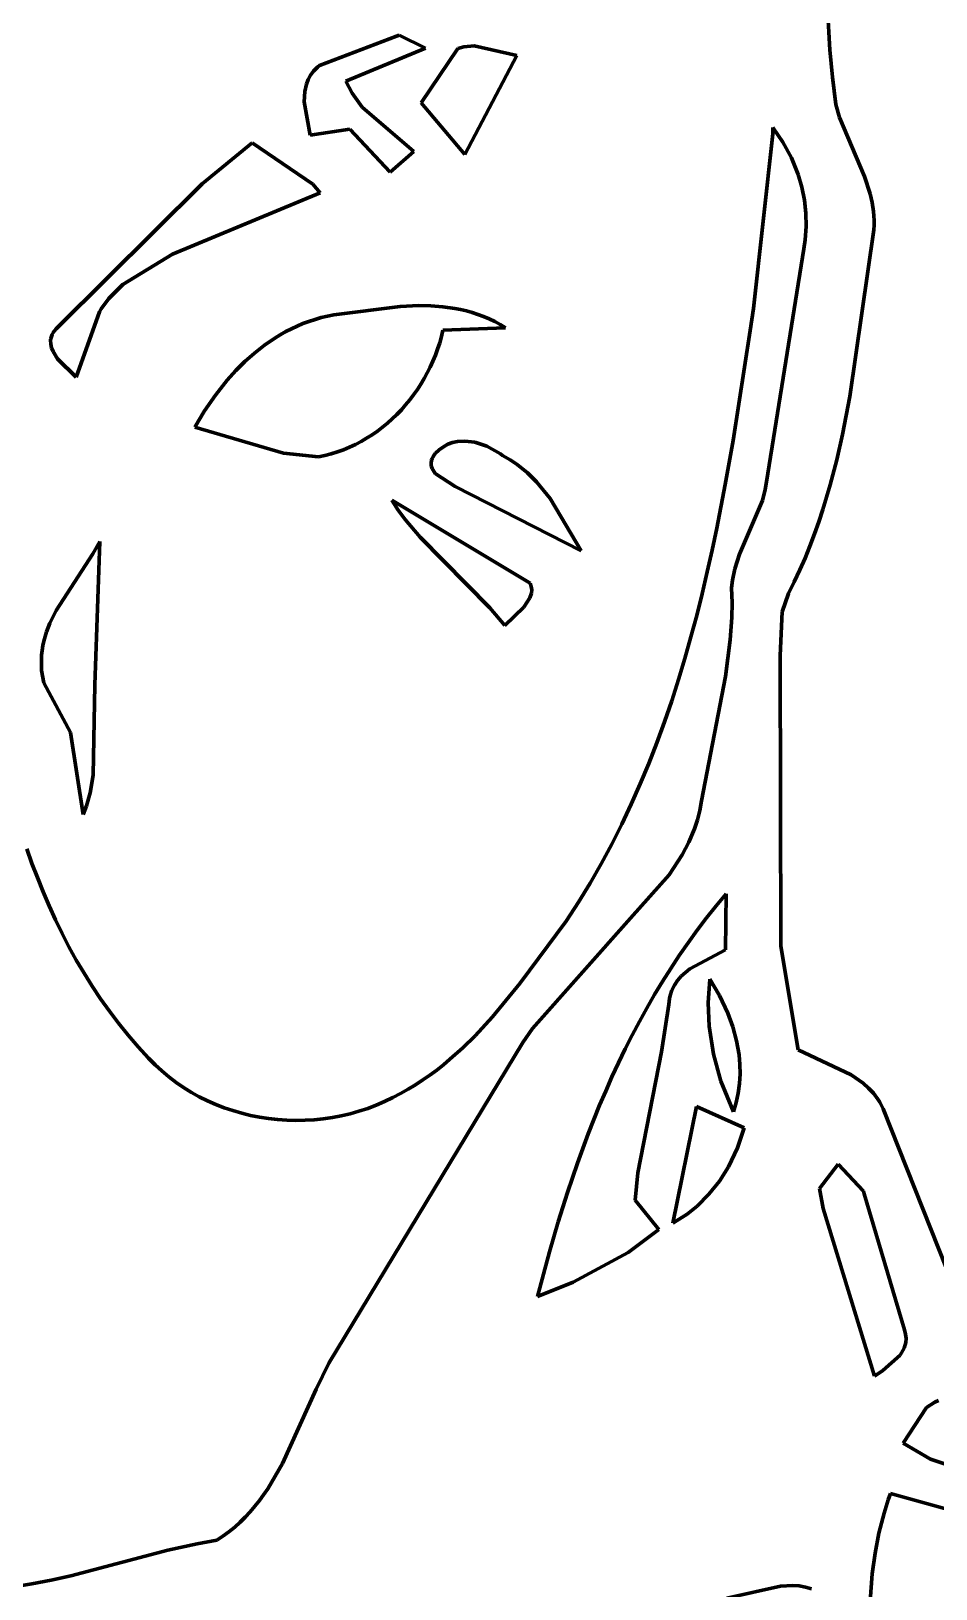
# Model space of a CAD drawing. Header units: millimetres. Extents: x 0 to 10.1, y 0 to 14.2.
# Drawn here: x 5.059 to 6.355, y 10.246 to 12.479 of the extents above; entities that cross this region are included whole.
import ezdxf

# ---------------------------------------------------------------- set-up
doc = ezdxf.new("R2010")
doc.units = ezdxf.units.MM
doc.layers.add('color#010101ff', color=7, linetype='CONTINUOUS', lineweight=100)
doc.layers.add('color#ffffffff', color=7, linetype='CONTINUOUS', lineweight=100)

msp = doc.modelspace()

# ---------------------------------------------------------------- linework, layer by layer
at = {"layer": 'color#010101ff'}
for p, q in [((6.2001, 12.5115), (6.2037, 12.4523)), ((5.5827, 12.4716), (5.4725, 12.4298)), ((5.5867, 12.4731), (5.5827, 12.4716)), ((5.6241, 12.4547), (5.5867, 12.4731)), ((5.5101, 12.4074), (5.6241, 12.4547)), ((5.6705, 12.4538), (5.618, 12.3762)), ((5.6792, 12.4566), (5.6705, 12.4538)), ((5.6939, 12.458), (5.6792, 12.4566)), ((5.6805, 12.302), (5.755, 12.4438)), ((5.755, 12.4438), (5.6939, 12.458)), ((6.2037, 12.4523), (6.2072, 12.413)), ((5.4597, 12.4158), (5.4562, 12.4094)), ((5.464, 12.4217), (5.4597, 12.4158)), ((5.4694, 12.4273), (5.464, 12.4217)), ((5.4725, 12.4298), (5.4694, 12.4273)), ((5.4537, 12.4027), (5.4513, 12.3922)), ((5.4562, 12.4094), (5.4537, 12.4027)), ((5.5192, 12.3898), (5.5101, 12.4074)), ((6.2072, 12.413), (6.2095, 12.3934)), ((6.2095, 12.3934), (6.2121, 12.3738)), ((5.4513, 12.3922), (5.4503, 12.3775)), ((5.4503, 12.3775), (5.459, 12.3298)), ((5.5334, 12.37), (5.5192, 12.3898)), ((5.618, 12.3762), (5.6805, 12.302)), ((6.2121, 12.3738), (6.2175, 12.3551)), ((5.6075, 12.3063), (5.5334, 12.37)), ((6.2175, 12.3551), (6.2531, 12.2705)), ((5.459, 12.3298), (5.5159, 12.3383)), ((5.5159, 12.3383), (5.5735, 12.2768)), ((6.1219, 12.3316), (6.0941, 12.0814)), ((6.1219, 12.3406), (6.1219, 12.3316)), ((6.1363, 12.3195), (6.1219, 12.3406)), ((5.3758, 12.319), (5.3043, 12.2602)), ((5.4627, 12.2597), (5.3758, 12.319)), ((5.5735, 12.2768), (5.6075, 12.3063)), ((6.1484, 12.2971), (6.1363, 12.3195)), ((6.1579, 12.2736), (6.1484, 12.2971)), ((5.3043, 12.2602), (5.0979, 12.0549)), ((5.4735, 12.2469), (5.4627, 12.2597)), ((6.1633, 12.2554), (6.1579, 12.2736)), ((6.2531, 12.2705), (6.2612, 12.2459)), ((5.2621, 12.1591), (5.4735, 12.2469)), ((6.1671, 12.2368), (6.1633, 12.2554)), ((6.1692, 12.2179), (6.1671, 12.2368)), ((6.2612, 12.2459), (6.2641, 12.2333)), ((6.1696, 12.1989), (6.1692, 12.2179)), ((6.2641, 12.2333), (6.2661, 12.2205)), ((6.2661, 12.2205), (6.2666, 12.214)), ((6.2666, 12.214), (6.2669, 12.2074)), ((6.1682, 12.1798), (6.1696, 12.1989)), ((6.2663, 12.194), (6.2321, 11.9551)), ((6.2668, 12.2007), (6.2663, 12.194)), ((6.2669, 12.2074), (6.2668, 12.2007)), ((6.1662, 12.167), (6.1682, 12.1798)), ((5.1905, 12.1155), (5.2621, 12.1591)), ((6.1127, 11.833), (6.1662, 12.167)), ((5.1709, 12.0958), (5.1905, 12.1155)), ((5.1574, 12.0767), (5.1599, 12.0807)), ((5.1599, 12.0807), (5.1709, 12.0958)), ((5.5882, 12.0843), (5.4931, 12.0722)), ((5.6145, 12.0854), (5.5882, 12.0843)), ((5.6319, 12.0851), (5.6145, 12.0854)), ((5.6491, 12.0838), (5.6319, 12.0851)), ((5.6662, 12.0815), (5.6491, 12.0838)), ((5.6746, 12.0798), (5.6662, 12.0815)), ((5.683, 12.0779), (5.6746, 12.0798)), ((6.0941, 12.0814), (6.0895, 12.05)), ((5.124, 11.9829), (5.1574, 12.0767)), ((5.4488, 12.0597), (5.4404, 12.0561)), ((5.4573, 12.0629), (5.4488, 12.0597)), ((5.466, 12.0657), (5.4573, 12.0629)), ((5.4749, 12.0683), (5.466, 12.0657)), ((5.4839, 12.0704), (5.4749, 12.0683)), ((5.4931, 12.0722), (5.4839, 12.0704)), ((5.6912, 12.0756), (5.683, 12.0779)), ((5.6994, 12.0729), (5.6912, 12.0756)), ((5.7075, 12.0699), (5.6994, 12.0729)), ((5.7155, 12.0665), (5.7075, 12.0699)), ((5.7234, 12.0626), (5.7155, 12.0665)), ((5.7311, 12.0584), (5.7234, 12.0626)), ((5.7388, 12.0537), (5.7311, 12.0584)), ((5.0877, 12.0385), (5.0873, 12.0358)), ((5.0873, 12.0358), (5.0874, 12.0303)), ((5.0885, 12.0413), (5.0877, 12.0385)), ((5.0896, 12.044), (5.0885, 12.0413)), ((5.0911, 12.0468), (5.0896, 12.044)), ((5.0929, 12.0495), (5.0911, 12.0468)), ((5.0952, 12.0522), (5.0929, 12.0495)), ((5.0979, 12.0549), (5.0952, 12.0522)), ((5.4085, 12.039), (5.3935, 12.0287)), ((5.4162, 12.0437), (5.4085, 12.039)), ((5.4241, 12.0481), (5.4162, 12.0437)), ((5.4322, 12.0523), (5.4241, 12.0481)), ((5.4404, 12.0561), (5.4322, 12.0523)), ((5.6446, 12.0321), (5.6471, 12.041)), ((5.6471, 12.041), (5.6493, 12.0501)), ((5.6493, 12.0501), (5.7388, 12.0537)), ((6.0895, 12.05), (6.0649, 11.8923)), ((5.0874, 12.0303), (5.0886, 12.0248)), ((5.0886, 12.0248), (5.0907, 12.0195)), ((5.0907, 12.0195), (5.0972, 12.0091)), ((5.3792, 12.0175), (5.3656, 12.0054)), ((5.3935, 12.0287), (5.3792, 12.0175)), ((5.6349, 12.0058), (5.6385, 12.0144)), ((5.6385, 12.0144), (5.6417, 12.0232)), ((5.6417, 12.0232), (5.6446, 12.0321)), ((5.0972, 12.0091), (5.124, 11.9829)), ((5.3527, 11.9925), (5.3404, 11.9788)), ((5.3656, 12.0054), (5.3527, 11.9925)), ((5.6269, 11.989), (5.6311, 11.9973)), ((5.6311, 11.9973), (5.6349, 12.0058)), ((5.3404, 11.9788), (5.3233, 11.9573)), ((5.6126, 11.9651), (5.6177, 11.9729)), ((5.6177, 11.9729), (5.6224, 11.9809)), ((5.6224, 11.9809), (5.6269, 11.989)), ((5.3233, 11.9573), (5.3077, 11.9346)), ((5.5958, 11.943), (5.6017, 11.9502)), ((5.6017, 11.9502), (5.6073, 11.9575)), ((5.6073, 11.9575), (5.6126, 11.9651)), ((6.2321, 11.9551), (6.2215, 11.9005)), ((5.3077, 11.9346), (5.2937, 11.9112)), ((5.5767, 11.923), (5.5833, 11.9294)), ((5.5833, 11.9294), (5.5897, 11.9361)), ((5.5897, 11.9361), (5.5958, 11.943)), ((5.2937, 11.9112), (5.4209, 11.8739)), ((5.5478, 11.9002), (5.5554, 11.9055)), ((5.5554, 11.9055), (5.5627, 11.911)), ((5.5627, 11.911), (5.5698, 11.9169)), ((5.5698, 11.9169), (5.5767, 11.923)), ((5.4982, 11.8757), (5.5069, 11.8789)), ((5.5069, 11.8789), (5.5155, 11.8825)), ((5.5155, 11.8825), (5.5239, 11.8864)), ((5.5239, 11.8864), (5.532, 11.8907)), ((5.532, 11.8907), (5.54, 11.8953)), ((5.54, 11.8953), (5.5478, 11.9002)), ((5.65, 11.8832), (5.6439, 11.8788)), ((5.6564, 11.8866), (5.65, 11.8832)), ((5.6631, 11.8891), (5.6564, 11.8866)), ((5.6699, 11.8906), (5.6631, 11.8891)), ((5.6805, 11.8913), (5.6699, 11.8906)), ((5.6948, 11.8897), (5.6805, 11.8913)), ((5.7123, 11.884), (5.6948, 11.8897)), ((5.7316, 11.8729), (5.7123, 11.884)), ((6.0649, 11.8923), (6.0537, 11.8292)), ((6.2215, 11.9005), (6.2133, 11.8643)), ((5.4209, 11.8739), (5.4709, 11.8685)), ((5.4709, 11.8685), (5.4802, 11.8705)), ((5.4802, 11.8705), (5.4893, 11.8729)), ((5.4893, 11.8729), (5.4982, 11.8757)), ((5.6331, 11.8639), (5.6323, 11.8596)), ((5.6323, 11.8596), (5.6326, 11.8556)), ((5.6339, 11.8661), (5.6331, 11.8639)), ((5.635, 11.8684), (5.6339, 11.8661)), ((5.6364, 11.8708), (5.635, 11.8684)), ((5.6382, 11.8733), (5.6364, 11.8708)), ((5.6439, 11.8788), (5.6382, 11.8733)), ((5.7345, 11.8707), (5.7316, 11.8729)), ((5.7455, 11.8645), (5.7345, 11.8707)), ((5.7558, 11.8575), (5.7455, 11.8645)), ((5.7703, 11.8458), (5.7558, 11.8575)), ((6.2133, 11.8643), (6.204, 11.8285)), ((5.6326, 11.8556), (5.6338, 11.8518)), ((5.6338, 11.8518), (5.6383, 11.845)), ((5.6383, 11.845), (5.6668, 11.826)), ((5.7834, 11.8329), (5.7703, 11.8458)), ((5.6668, 11.826), (5.8471, 11.734)), ((5.803, 11.809), (5.7834, 11.8329)), ((6.0537, 11.8292), (6.0415, 11.7663)), ((6.1068, 11.8059), (6.111, 11.822)), ((6.111, 11.822), (6.1127, 11.833)), ((6.204, 11.8285), (6.1989, 11.8107)), ((5.5761, 11.8065), (5.5852, 11.7923)), ((5.7741, 11.6877), (5.5761, 11.8065)), ((5.5852, 11.7923), (5.5951, 11.7788)), ((5.8471, 11.734), (5.803, 11.809)), ((6.0743, 11.7291), (6.1068, 11.8059)), ((6.1934, 11.7931), (6.1876, 11.7755)), ((6.1989, 11.8107), (6.1934, 11.7931)), ((5.5951, 11.7788), (5.6166, 11.7533)), ((6.1876, 11.7755), (6.1814, 11.7581)), ((5.158, 11.7472), (5.1478, 11.7296)), ((5.1507, 11.5417), (5.158, 11.7472)), ((5.6166, 11.7533), (5.7166, 11.6524)), ((6.0415, 11.7663), (6.0349, 11.7349)), ((6.1814, 11.7581), (6.1748, 11.7408)), ((5.1478, 11.7296), (5.0951, 11.6485)), ((6.0349, 11.7349), (6.0279, 11.7036)), ((6.0673, 11.7082), (6.0743, 11.7291)), ((6.1679, 11.7236), (6.1604, 11.7065)), ((6.1748, 11.7408), (6.1679, 11.7236)), ((6.0279, 11.7036), (6.0205, 11.6725)), ((6.0639, 11.692), (6.0673, 11.7082)), ((6.1604, 11.7065), (6.1525, 11.6897)), ((5.7758, 11.6829), (5.7741, 11.6877)), ((5.7765, 11.6781), (5.7758, 11.6829)), ((5.7761, 11.6734), (5.7765, 11.6781)), ((6.0627, 11.6809), (6.0639, 11.692)), ((6.0634, 11.6595), (6.0627, 11.6809)), ((6.1525, 11.6897), (6.1442, 11.6729)), ((5.7652, 11.653), (5.7739, 11.6664)), ((5.7739, 11.6664), (5.7761, 11.6734)), ((6.0205, 11.6725), (6.0128, 11.6414)), ((6.0631, 11.6382), (6.0634, 11.6595)), ((6.1442, 11.6729), (6.1351, 11.6463)), ((5.0951, 11.6485), (5.0862, 11.6302)), ((5.7166, 11.6524), (5.738, 11.6267)), ((5.738, 11.6267), (5.7652, 11.653)), ((6.0128, 11.6414), (6.0045, 11.6106)), ((6.0609, 11.6064), (6.0631, 11.6382)), ((6.1351, 11.6463), (6.1322, 11.5837)), ((5.0814, 11.6176), (5.0776, 11.6046)), ((5.0862, 11.6302), (5.0814, 11.6176)), ((5.0751, 11.5912), (5.0744, 11.5843)), ((5.0762, 11.598), (5.0751, 11.5912)), ((5.0776, 11.6046), (5.0762, 11.598)), ((6.0045, 11.6106), (5.9958, 11.5798)), ((6.0539, 11.5537), (6.0609, 11.6064)), ((5.0744, 11.5843), (5.0741, 11.5773)), ((5.0741, 11.5773), (5.0741, 11.5701)), ((5.0741, 11.5701), (5.0743, 11.5626)), ((5.9958, 11.5798), (5.9866, 11.5493)), ((6.1322, 11.5837), (6.1331, 11.1673)), ((5.0743, 11.5626), (5.0774, 11.5445)), ((5.0774, 11.5445), (5.1157, 11.4735)), ((5.9866, 11.5493), (5.9769, 11.519)), ((6.0198, 11.3757), (6.0539, 11.5537)), ((5.1483, 11.4124), (5.1507, 11.5417)), ((5.9769, 11.519), (5.9665, 11.4888)), ((5.9665, 11.4888), (5.9556, 11.4589)), ((5.1157, 11.4735), (5.134, 11.3562)), ((5.9556, 11.4589), (5.9441, 11.4293)), ((5.1438, 11.3871), (5.1483, 11.4124)), ((5.9441, 11.4293), (5.9319, 11.3999)), ((5.9319, 11.3999), (5.919, 11.3708)), ((5.134, 11.3562), (5.1386, 11.3684)), ((5.1386, 11.3684), (5.1438, 11.3871)), ((5.919, 11.3708), (5.9055, 11.342)), ((6.0173, 11.3618), (6.0198, 11.3757)), ((6.0096, 11.3353), (6.0139, 11.3484)), ((6.0139, 11.3484), (6.0173, 11.3618)), ((5.9055, 11.342), (5.8911, 11.3135)), ((6.0017, 11.3163), (6.0096, 11.3353)), ((5.0606, 11.2859), (5.0533, 11.3066)), ((5.8911, 11.3135), (5.8761, 11.2854)), ((5.9921, 11.2981), (6.0017, 11.3163)), ((5.0683, 11.2655), (5.0606, 11.2859)), ((5.8761, 11.2854), (5.8602, 11.2576)), ((5.9731, 11.2693), (5.9921, 11.2981)), ((5.0764, 11.2452), (5.0683, 11.2655)), ((5.8602, 11.2576), (5.8435, 11.2301)), ((5.9181, 11.2072), (5.9731, 11.2693)), ((5.085, 11.2251), (5.0764, 11.2452)), ((6.0549, 11.2423), (6.0406, 11.2252)), ((6.0542, 11.162), (6.0549, 11.2423)), ((5.0941, 11.2052), (5.085, 11.2251)), ((5.8435, 11.2301), (5.8259, 11.2031)), ((6.0406, 11.2252), (6.0267, 11.2078)), ((5.1036, 11.1856), (5.0941, 11.2052)), ((5.8259, 11.2031), (5.7596, 11.1139)), ((5.7774, 11.0493), (5.9181, 11.2072)), ((6.0133, 11.1901), (6.0003, 11.1721)), ((6.0267, 11.2078), (6.0133, 11.1901)), ((5.1136, 11.1663), (5.1036, 11.1856)), ((5.1241, 11.1472), (5.1136, 11.1663)), ((6.0003, 11.1721), (5.9877, 11.1539)), ((6.1331, 11.1673), (6.1583, 11.0187)), ((5.1352, 11.1285), (5.1241, 11.1472)), ((5.9877, 11.1539), (5.9755, 11.1354)), ((6.0028, 11.1348), (6.0542, 11.162)), ((5.1467, 11.11), (5.1352, 11.1285)), ((5.9755, 11.1354), (5.9637, 11.1167)), ((5.9853, 11.1181), (5.9905, 11.1241)), ((5.9905, 11.1241), (6.0028, 11.1348)), ((6.0314, 11.1199), (6.0292, 11.0861)), ((6.0456, 11.0963), (6.0314, 11.1199)), ((5.1588, 11.0919), (5.1467, 11.11)), ((5.7596, 11.1139), (5.7203, 11.066)), ((5.9523, 11.0978), (5.9413, 11.0786)), ((5.9637, 11.1167), (5.9523, 11.0978)), ((5.9747, 11.0965), (5.9773, 11.1043)), ((5.9773, 11.1043), (5.9809, 11.1115)), ((5.9809, 11.1115), (5.9853, 11.1181)), ((5.1714, 11.0741), (5.1588, 11.0919)), ((5.9413, 11.0786), (5.9306, 11.0593)), ((5.9625, 11.0156), (5.9728, 11.0834)), ((5.9728, 11.0834), (5.9732, 11.088)), ((5.9732, 11.088), (5.9738, 11.0923)), ((5.9738, 11.0923), (5.9747, 11.0965)), ((6.0292, 11.0861), (6.0305, 11.0524)), ((6.0574, 11.0712), (6.0456, 11.0963)), ((5.1846, 11.0567), (5.1714, 11.0741)), ((5.1984, 11.0397), (5.1846, 11.0567)), ((5.7203, 11.066), (5.6952, 11.0388)), ((5.9306, 11.0593), (5.9203, 11.0397)), ((6.0644, 11.0517), (6.0574, 11.0712)), ((5.2128, 11.023), (5.1984, 11.0397)), ((5.6952, 11.0388), (5.6776, 11.0215)), ((5.7636, 11.0291), (5.7774, 11.0493)), ((5.9203, 11.0397), (5.9103, 11.0199)), ((6.0305, 11.0524), (6.0367, 11.0125)), ((6.0698, 11.0317), (6.0644, 11.0517)), ((6.0734, 11.0114), (6.0698, 11.0317)), ((5.2277, 11.0068), (5.2128, 11.023)), ((5.4857, 10.5696), (5.7636, 11.0291)), ((5.6776, 11.0215), (5.6593, 11.0052)), ((5.9103, 11.0199), (5.9007, 11)), ((5.9285, 10.8424), (5.9625, 11.0156)), ((6.0367, 11.0125), (6.0474, 10.9735)), ((6.0746, 10.9977), (6.0734, 11.0114)), ((6.1583, 11.0187), (6.2342, 10.9826)), ((5.2369, 10.9973), (5.2277, 11.0068)), ((5.2465, 10.9883), (5.2369, 10.9973)), ((5.2566, 10.9799), (5.2465, 10.9883)), ((5.6403, 10.9897), (5.6304, 10.9824)), ((5.6499, 10.9973), (5.6403, 10.9897)), ((5.6593, 11.0052), (5.6499, 10.9973)), ((5.9007, 11), (5.8913, 10.9799)), ((6.0749, 10.984), (6.0746, 10.9977)), ((5.267, 10.972), (5.2566, 10.9799)), ((5.2778, 10.9646), (5.267, 10.972)), ((5.2889, 10.9577), (5.2778, 10.9646)), ((5.61, 10.9687), (5.5994, 10.9623)), ((5.6203, 10.9754), (5.61, 10.9687)), ((5.6304, 10.9824), (5.6203, 10.9754)), ((5.8913, 10.9799), (5.8824, 10.9596)), ((6.0474, 10.9735), (6.0654, 10.9298)), ((6.0723, 10.9567), (6.0741, 10.9704)), ((6.0741, 10.9704), (6.0749, 10.984)), ((6.2342, 10.9826), (6.2512, 10.9707)), ((6.2512, 10.9707), (6.2589, 10.9639)), ((6.2589, 10.9639), (6.2659, 10.9564)), ((5.3003, 10.9514), (5.2889, 10.9577)), ((5.312, 10.9456), (5.3003, 10.9514)), ((5.3239, 10.9404), (5.312, 10.9456)), ((5.5657, 10.9447), (5.5537, 10.9394)), ((5.5774, 10.9505), (5.5657, 10.9447)), ((5.5885, 10.9562), (5.5774, 10.9505)), ((5.5994, 10.9623), (5.5885, 10.9562)), ((5.8824, 10.9596), (5.8737, 10.9392)), ((6.0654, 10.9298), (6.0695, 10.9432)), ((6.0695, 10.9432), (6.0723, 10.9567)), ((6.2659, 10.9564), (6.2722, 10.9481)), ((6.2722, 10.9481), (6.275, 10.9436)), ((6.275, 10.9436), (6.2776, 10.9389)), ((5.3361, 10.9356), (5.3239, 10.9404)), ((5.3485, 10.9315), (5.3361, 10.9356)), ((5.361, 10.9278), (5.3485, 10.9315)), ((5.3737, 10.9247), (5.361, 10.9278)), ((5.3866, 10.9222), (5.3737, 10.9247)), ((5.3995, 10.9202), (5.3866, 10.9222)), ((5.4125, 10.9188), (5.3995, 10.9202)), ((5.4256, 10.9179), (5.4125, 10.9188)), ((5.4779, 10.9198), (5.4649, 10.9185)), ((5.4909, 10.9216), (5.4779, 10.9198)), ((5.5037, 10.9241), (5.4909, 10.9216)), ((5.5165, 10.9271), (5.5037, 10.9241)), ((5.529, 10.9306), (5.5165, 10.9271)), ((5.5415, 10.9347), (5.529, 10.9306)), ((5.5537, 10.9394), (5.5415, 10.9347)), ((5.8737, 10.9392), (5.8653, 10.9187)), ((6.0126, 10.9376), (5.9786, 10.7703)), ((6.0808, 10.9068), (6.0126, 10.9376)), ((6.2776, 10.9389), (6.28, 10.934)), ((6.28, 10.934), (6.3706, 10.705)), ((5.4387, 10.9175), (5.4256, 10.9179)), ((5.4518, 10.9177), (5.4387, 10.9175)), ((5.4649, 10.9185), (5.4518, 10.9177)), ((5.8572, 10.898), (5.8419, 10.8563)), ((5.8653, 10.9187), (5.8572, 10.898)), ((6.0712, 10.8783), (6.0808, 10.9068)), ((6.0581, 10.851), (6.0712, 10.8783)), ((5.8419, 10.8563), (5.8276, 10.8143)), ((6.2152, 10.8548), (6.1885, 10.8198)), ((6.2516, 10.8161), (6.2152, 10.8548)), ((5.9248, 10.8033), (5.9285, 10.8424)), ((6.0302, 10.8117), (6.0452, 10.8305)), ((6.0452, 10.8305), (6.0581, 10.851)), ((5.8276, 10.8143), (5.8143, 10.7719)), ((6.0132, 10.7946), (6.0302, 10.8117)), ((6.1885, 10.8198), (6.1941, 10.7913)), ((6.2528, 10.8121), (6.2516, 10.8161)), ((6.3103, 10.6172), (6.2528, 10.8121)), ((5.9587, 10.761), (5.9248, 10.8033)), ((5.9991, 10.7833), (6.0132, 10.7946)), ((6.1941, 10.7913), (6.2675, 10.5509)), ((5.8143, 10.7719), (5.8019, 10.7293)), ((5.9786, 10.7703), (5.9839, 10.7733)), ((5.9839, 10.7733), (5.9991, 10.7833)), ((5.9148, 10.7279), (5.9587, 10.761)), ((5.8019, 10.7293), (5.7848, 10.6652)), ((5.8359, 10.6856), (5.9148, 10.7279)), ((5.7848, 10.6652), (5.8359, 10.6856)), ((6.312, 10.611), (6.3103, 10.6172)), ((6.3126, 10.605), (6.312, 10.611)), ((6.3042, 10.5812), (6.3099, 10.5912)), ((6.3099, 10.5912), (6.3122, 10.5993)), ((6.3122, 10.5993), (6.3126, 10.605)), ((5.4676, 10.5322), (5.4857, 10.5696)), ((6.2796, 10.5588), (6.3042, 10.5812)), ((6.2675, 10.5509), (6.2796, 10.5588)), ((5.4193, 10.4258), (5.4676, 10.5322)), ((6.342, 10.5061), (6.3086, 10.4546)), ((6.3537, 10.5137), (6.342, 10.5061)), ((6.3591, 10.516), (6.3537, 10.5137)), ((6.3086, 10.4546), (6.3479, 10.4317)), ((6.3479, 10.4317), (6.4608, 10.394)), ((5.3982, 10.3894), (5.4091, 10.4073)), ((5.4091, 10.4073), (5.4193, 10.4258)), ((5.3924, 10.3808), (5.3982, 10.3894)), ((6.2905, 10.3829), (6.2871, 10.3735)), ((6.4648, 10.3337), (6.2905, 10.3829)), ((5.3732, 10.3564), (5.3799, 10.3643)), ((5.3799, 10.3643), (5.3863, 10.3724)), ((5.3863, 10.3724), (5.3924, 10.3808)), ((6.2871, 10.3735), (6.2811, 10.3547)), ((5.351, 10.3345), (5.3587, 10.3415)), ((5.3587, 10.3415), (5.3661, 10.3488)), ((5.3661, 10.3488), (5.3732, 10.3564)), ((6.2811, 10.3547), (6.2738, 10.326)), ((5.3252, 10.3157), (5.3342, 10.3216)), ((5.3342, 10.3216), (5.3428, 10.3279)), ((5.3428, 10.3279), (5.351, 10.3345)), ((6.2738, 10.326), (6.2682, 10.297)), ((5.1162, 10.2647), (5.2553, 10.3013)), ((5.2553, 10.3013), (5.2972, 10.3107)), ((5.2972, 10.3107), (5.3252, 10.3157)), ((6.2682, 10.297), (6.2642, 10.2677)), ((5.0461, 10.2509), (5.0602, 10.2531)), ((5.0602, 10.2531), (5.0882, 10.2584)), ((5.0882, 10.2584), (5.1162, 10.2647)), ((6.1327, 10.2498), (6.0561, 10.2327)), ((6.1507, 10.2508), (6.1327, 10.2498)), ((6.1597, 10.2502), (6.1507, 10.2508)), ((6.1686, 10.2486), (6.1597, 10.2502)), ((6.2642, 10.2677), (6.2614, 10.2283)), ((6.1774, 10.2458), (6.1686, 10.2486))]:
    msp.add_line(p, q, dxfattribs=at)
at = {"layer": 'color#ffffffff'}
for p, q in [((6.2037, 12.4523), (6.2001, 12.5115)), ((5.4725, 12.4298), (5.5827, 12.4716)), ((5.5827, 12.4716), (5.5867, 12.4731)), ((5.5867, 12.4731), (5.6241, 12.4547)), ((5.6241, 12.4547), (5.5101, 12.4074)), ((5.618, 12.3762), (5.6705, 12.4538)), ((5.6705, 12.4538), (5.6792, 12.4566)), ((5.6792, 12.4566), (5.6939, 12.458)), ((5.755, 12.4438), (5.6805, 12.302)), ((5.6939, 12.458), (5.755, 12.4438)), ((6.2072, 12.413), (6.2037, 12.4523)), ((5.4562, 12.4094), (5.4597, 12.4158)), ((5.4597, 12.4158), (5.464, 12.4217)), ((5.464, 12.4217), (5.4694, 12.4273)), ((5.4694, 12.4273), (5.4725, 12.4298)), ((5.4513, 12.3922), (5.4537, 12.4027)), ((5.4537, 12.4027), (5.4562, 12.4094)), ((5.5101, 12.4074), (5.5192, 12.3898)), ((6.2095, 12.3934), (6.2072, 12.413)), ((6.2121, 12.3738), (6.2095, 12.3934)), ((5.4503, 12.3775), (5.4513, 12.3922)), ((5.459, 12.3298), (5.4503, 12.3775)), ((5.5192, 12.3898), (5.5334, 12.37)), ((5.6805, 12.302), (5.618, 12.3762)), ((6.2175, 12.3551), (6.2121, 12.3738)), ((5.5334, 12.37), (5.6075, 12.3063)), ((6.2531, 12.2705), (6.2175, 12.3551)), ((5.5159, 12.3383), (5.459, 12.3298)), ((5.5735, 12.2768), (5.5159, 12.3383)), ((6.0941, 12.0814), (6.1219, 12.3316)), ((6.1219, 12.3406), (6.1363, 12.3195)), ((6.1219, 12.3316), (6.1219, 12.3406)), ((5.3043, 12.2602), (5.3758, 12.319)), ((5.3758, 12.319), (5.4627, 12.2597)), ((5.6075, 12.3063), (5.5735, 12.2768)), ((6.1363, 12.3195), (6.1484, 12.2971)), ((6.1484, 12.2971), (6.1579, 12.2736)), ((5.0979, 12.0549), (5.3043, 12.2602)), ((5.4627, 12.2597), (5.4735, 12.2469)), ((6.1579, 12.2736), (6.1633, 12.2554)), ((6.2612, 12.2459), (6.2531, 12.2705)), ((5.4735, 12.2469), (5.2621, 12.1591)), ((6.1633, 12.2554), (6.1671, 12.2368)), ((6.1671, 12.2368), (6.1692, 12.2179)), ((6.2641, 12.2333), (6.2612, 12.2459)), ((6.1692, 12.2179), (6.1696, 12.1989)), ((6.2661, 12.2205), (6.2641, 12.2333)), ((6.2666, 12.214), (6.2661, 12.2205)), ((6.2669, 12.2074), (6.2666, 12.214)), ((6.1696, 12.1989), (6.1682, 12.1798)), ((6.2321, 11.9551), (6.2663, 12.194)), ((6.2663, 12.194), (6.2668, 12.2007)), ((6.2668, 12.2007), (6.2669, 12.2074)), ((6.1682, 12.1798), (6.1662, 12.167)), ((5.2621, 12.1591), (5.1905, 12.1155)), ((6.1662, 12.167), (6.1127, 11.833)), ((5.1905, 12.1155), (5.1709, 12.0958)), ((5.1599, 12.0807), (5.1574, 12.0767)), ((5.1709, 12.0958), (5.1599, 12.0807)), ((5.4931, 12.0722), (5.5882, 12.0843)), ((5.5882, 12.0843), (5.6145, 12.0854)), ((5.6145, 12.0854), (5.6319, 12.0851)), ((5.6319, 12.0851), (5.6491, 12.0838)), ((5.6491, 12.0838), (5.6662, 12.0815)), ((5.6662, 12.0815), (5.6746, 12.0798)), ((5.6746, 12.0798), (5.683, 12.0779)), ((6.0895, 12.05), (6.0941, 12.0814)), ((5.1574, 12.0767), (5.124, 11.9829)), ((5.4404, 12.0561), (5.4488, 12.0597)), ((5.4488, 12.0597), (5.4573, 12.0629)), ((5.4573, 12.0629), (5.466, 12.0657)), ((5.466, 12.0657), (5.4749, 12.0683)), ((5.4749, 12.0683), (5.4839, 12.0704)), ((5.4839, 12.0704), (5.4931, 12.0722)), ((5.683, 12.0779), (5.6912, 12.0756)), ((5.6912, 12.0756), (5.6994, 12.0729)), ((5.6994, 12.0729), (5.7075, 12.0699)), ((5.7075, 12.0699), (5.7155, 12.0665)), ((5.7155, 12.0665), (5.7234, 12.0626)), ((5.7234, 12.0626), (5.7311, 12.0584)), ((5.7311, 12.0584), (5.7388, 12.0537)), ((5.0873, 12.0358), (5.0877, 12.0385)), ((5.0874, 12.0303), (5.0873, 12.0358)), ((5.0877, 12.0385), (5.0885, 12.0413)), ((5.0885, 12.0413), (5.0896, 12.044)), ((5.0896, 12.044), (5.0911, 12.0468)), ((5.0911, 12.0468), (5.0929, 12.0495)), ((5.0929, 12.0495), (5.0952, 12.0522)), ((5.0952, 12.0522), (5.0979, 12.0549)), ((5.3935, 12.0287), (5.4085, 12.039)), ((5.4085, 12.039), (5.4162, 12.0437)), ((5.4162, 12.0437), (5.4241, 12.0481)), ((5.4241, 12.0481), (5.4322, 12.0523)), ((5.4322, 12.0523), (5.4404, 12.0561)), ((5.6471, 12.041), (5.6446, 12.0321)), ((5.6493, 12.0501), (5.6471, 12.041)), ((5.7388, 12.0537), (5.6493, 12.0501)), ((6.0649, 11.8923), (6.0895, 12.05)), ((5.0886, 12.0248), (5.0874, 12.0303)), ((5.0907, 12.0195), (5.0886, 12.0248)), ((5.0972, 12.0091), (5.0907, 12.0195)), ((5.3656, 12.0054), (5.3792, 12.0175)), ((5.3792, 12.0175), (5.3935, 12.0287)), ((5.6385, 12.0144), (5.6349, 12.0058)), ((5.6417, 12.0232), (5.6385, 12.0144)), ((5.6446, 12.0321), (5.6417, 12.0232)), ((5.124, 11.9829), (5.0972, 12.0091)), ((5.3404, 11.9788), (5.3527, 11.9925)), ((5.3527, 11.9925), (5.3656, 12.0054)), ((5.6311, 11.9973), (5.6269, 11.989)), ((5.6349, 12.0058), (5.6311, 11.9973)), ((5.3233, 11.9573), (5.3404, 11.9788)), ((5.6177, 11.9729), (5.6126, 11.9651)), ((5.6224, 11.9809), (5.6177, 11.9729)), ((5.6269, 11.989), (5.6224, 11.9809)), ((5.3077, 11.9346), (5.3233, 11.9573)), ((5.6017, 11.9502), (5.5958, 11.943)), ((5.6073, 11.9575), (5.6017, 11.9502)), ((5.6126, 11.9651), (5.6073, 11.9575)), ((6.2215, 11.9005), (6.2321, 11.9551)), ((5.2937, 11.9112), (5.3077, 11.9346)), ((5.5833, 11.9294), (5.5767, 11.923)), ((5.5897, 11.9361), (5.5833, 11.9294)), ((5.5958, 11.943), (5.5897, 11.9361)), ((5.4209, 11.8739), (5.2937, 11.9112)), ((5.5554, 11.9055), (5.5478, 11.9002)), ((5.5627, 11.911), (5.5554, 11.9055)), ((5.5698, 11.9169), (5.5627, 11.911)), ((5.5767, 11.923), (5.5698, 11.9169)), ((5.5069, 11.8789), (5.4982, 11.8757)), ((5.5155, 11.8825), (5.5069, 11.8789)), ((5.5239, 11.8864), (5.5155, 11.8825)), ((5.532, 11.8907), (5.5239, 11.8864)), ((5.54, 11.8953), (5.532, 11.8907)), ((5.5478, 11.9002), (5.54, 11.8953)), ((5.6439, 11.8788), (5.65, 11.8832)), ((5.65, 11.8832), (5.6564, 11.8866)), ((5.6564, 11.8866), (5.6631, 11.8891)), ((5.6631, 11.8891), (5.6699, 11.8906)), ((5.6699, 11.8906), (5.6805, 11.8913)), ((5.6805, 11.8913), (5.6948, 11.8897)), ((5.6948, 11.8897), (5.7123, 11.884)), ((5.7123, 11.884), (5.7316, 11.8729)), ((6.0537, 11.8292), (6.0649, 11.8923)), ((6.2133, 11.8643), (6.2215, 11.9005)), ((5.4709, 11.8685), (5.4209, 11.8739)), ((5.4802, 11.8705), (5.4709, 11.8685)), ((5.4893, 11.8729), (5.4802, 11.8705)), ((5.4982, 11.8757), (5.4893, 11.8729)), ((5.6323, 11.8596), (5.6331, 11.8639)), ((5.6326, 11.8556), (5.6323, 11.8596)), ((5.6331, 11.8639), (5.6339, 11.8661)), ((5.6339, 11.8661), (5.635, 11.8684)), ((5.635, 11.8684), (5.6364, 11.8708)), ((5.6364, 11.8708), (5.6382, 11.8733)), ((5.6382, 11.8733), (5.6439, 11.8788)), ((5.7316, 11.8729), (5.7345, 11.8707)), ((5.7345, 11.8707), (5.7455, 11.8645)), ((5.7455, 11.8645), (5.7558, 11.8575)), ((5.7558, 11.8575), (5.7703, 11.8458)), ((6.204, 11.8285), (6.2133, 11.8643)), ((5.6338, 11.8518), (5.6326, 11.8556)), ((5.6383, 11.845), (5.6338, 11.8518)), ((5.6668, 11.826), (5.6383, 11.845)), ((5.7703, 11.8458), (5.7834, 11.8329)), ((5.8471, 11.734), (5.6668, 11.826)), ((5.7834, 11.8329), (5.803, 11.809)), ((6.0415, 11.7663), (6.0537, 11.8292)), ((6.111, 11.822), (6.1068, 11.8059)), ((6.1127, 11.833), (6.111, 11.822)), ((6.1989, 11.8107), (6.204, 11.8285)), ((5.5761, 11.8065), (5.7741, 11.6877)), ((5.5852, 11.7923), (5.5761, 11.8065)), ((5.5951, 11.7788), (5.5852, 11.7923)), ((5.803, 11.809), (5.8471, 11.734)), ((6.1068, 11.8059), (6.0743, 11.7291)), ((6.1876, 11.7755), (6.1934, 11.7931)), ((6.1934, 11.7931), (6.1989, 11.8107)), ((5.6166, 11.7533), (5.5951, 11.7788)), ((6.1814, 11.7581), (6.1876, 11.7755)), ((5.1478, 11.7296), (5.158, 11.7472)), ((5.158, 11.7472), (5.1507, 11.5417)), ((5.7166, 11.6524), (5.6166, 11.7533)), ((6.0349, 11.7349), (6.0415, 11.7663)), ((6.1748, 11.7408), (6.1814, 11.7581)), ((5.0951, 11.6485), (5.1478, 11.7296)), ((6.0279, 11.7036), (6.0349, 11.7349)), ((6.0743, 11.7291), (6.0673, 11.7082)), ((6.1604, 11.7065), (6.1679, 11.7236)), ((6.1679, 11.7236), (6.1748, 11.7408)), ((6.0205, 11.6725), (6.0279, 11.7036)), ((6.0673, 11.7082), (6.0639, 11.692)), ((6.1525, 11.6897), (6.1604, 11.7065)), ((5.7741, 11.6877), (5.7758, 11.6829)), ((5.7758, 11.6829), (5.7765, 11.6781)), ((5.7765, 11.6781), (5.7761, 11.6734)), ((6.0639, 11.692), (6.0627, 11.6809)), ((6.0627, 11.6809), (6.0634, 11.6595)), ((6.1442, 11.6729), (6.1525, 11.6897)), ((5.7739, 11.6664), (5.7652, 11.653)), ((5.7761, 11.6734), (5.7739, 11.6664)), ((6.0128, 11.6414), (6.0205, 11.6725)), ((6.0634, 11.6595), (6.0631, 11.6382)), ((6.1351, 11.6463), (6.1442, 11.6729)), ((5.0862, 11.6302), (5.0951, 11.6485)), ((5.738, 11.6267), (5.7166, 11.6524)), ((5.7652, 11.653), (5.738, 11.6267)), ((6.0045, 11.6106), (6.0128, 11.6414)), ((6.0631, 11.6382), (6.0609, 11.6064)), ((6.1322, 11.5837), (6.1351, 11.6463)), ((5.0776, 11.6046), (5.0814, 11.6176)), ((5.0814, 11.6176), (5.0862, 11.6302)), ((5.0744, 11.5843), (5.0751, 11.5912)), ((5.0751, 11.5912), (5.0762, 11.598)), ((5.0762, 11.598), (5.0776, 11.6046)), ((5.9958, 11.5798), (6.0045, 11.6106)), ((6.0609, 11.6064), (6.0539, 11.5537)), ((5.0741, 11.5773), (5.0744, 11.5843)), ((5.0741, 11.5701), (5.0741, 11.5773)), ((5.0743, 11.5626), (5.0741, 11.5701)), ((5.9866, 11.5493), (5.9958, 11.5798)), ((6.1331, 11.1673), (6.1322, 11.5837)), ((5.0774, 11.5445), (5.0743, 11.5626)), ((5.1157, 11.4735), (5.0774, 11.5445)), ((5.9769, 11.519), (5.9866, 11.5493)), ((6.0539, 11.5537), (6.0198, 11.3757)), ((5.1507, 11.5417), (5.1483, 11.4124)), ((5.9665, 11.4888), (5.9769, 11.519)), ((5.9556, 11.4589), (5.9665, 11.4888)), ((5.134, 11.3562), (5.1157, 11.4735)), ((5.9441, 11.4293), (5.9556, 11.4589)), ((5.1483, 11.4124), (5.1438, 11.3871)), ((5.9319, 11.3999), (5.9441, 11.4293)), ((5.919, 11.3708), (5.9319, 11.3999)), ((5.1386, 11.3684), (5.134, 11.3562)), ((5.1438, 11.3871), (5.1386, 11.3684)), ((5.9055, 11.342), (5.919, 11.3708)), ((6.0198, 11.3757), (6.0173, 11.3618)), ((6.0139, 11.3484), (6.0096, 11.3353)), ((6.0173, 11.3618), (6.0139, 11.3484)), ((5.8911, 11.3135), (5.9055, 11.342)), ((6.0096, 11.3353), (6.0017, 11.3163)), ((5.0533, 11.3066), (5.0606, 11.2859)), ((5.8761, 11.2854), (5.8911, 11.3135)), ((6.0017, 11.3163), (5.9921, 11.2981)), ((5.0606, 11.2859), (5.0683, 11.2655)), ((5.8602, 11.2576), (5.8761, 11.2854)), ((5.9921, 11.2981), (5.9731, 11.2693)), ((5.0683, 11.2655), (5.0764, 11.2452)), ((5.8435, 11.2301), (5.8602, 11.2576)), ((5.9731, 11.2693), (5.9181, 11.2072)), ((5.0764, 11.2452), (5.085, 11.2251)), ((6.0406, 11.2252), (6.0549, 11.2423)), ((6.0549, 11.2423), (6.0542, 11.162)), ((5.085, 11.2251), (5.0941, 11.2052)), ((5.8259, 11.2031), (5.8435, 11.2301)), ((6.0267, 11.2078), (6.0406, 11.2252)), ((5.0941, 11.2052), (5.1036, 11.1856)), ((5.7596, 11.1139), (5.8259, 11.2031)), ((5.9181, 11.2072), (5.7774, 11.0493)), ((6.0003, 11.1721), (6.0133, 11.1901)), ((6.0133, 11.1901), (6.0267, 11.2078)), ((5.1036, 11.1856), (5.1136, 11.1663)), ((5.1136, 11.1663), (5.1241, 11.1472)), ((5.9877, 11.1539), (6.0003, 11.1721)), ((6.1583, 11.0187), (6.1331, 11.1673)), ((5.1241, 11.1472), (5.1352, 11.1285)), ((5.9755, 11.1354), (5.9877, 11.1539)), ((6.0542, 11.162), (6.0028, 11.1348)), ((5.1352, 11.1285), (5.1467, 11.11)), ((5.9637, 11.1167), (5.9755, 11.1354)), ((5.9905, 11.1241), (5.9853, 11.1181)), ((6.0028, 11.1348), (5.9905, 11.1241)), ((6.0292, 11.0861), (6.0314, 11.1199)), ((6.0314, 11.1199), (6.0456, 11.0963)), ((5.1467, 11.11), (5.1588, 11.0919)), ((5.7203, 11.066), (5.7596, 11.1139)), ((5.9413, 11.0786), (5.9523, 11.0978)), ((5.9523, 11.0978), (5.9637, 11.1167)), ((5.9773, 11.1043), (5.9747, 11.0965)), ((5.9809, 11.1115), (5.9773, 11.1043)), ((5.9853, 11.1181), (5.9809, 11.1115)), ((5.1588, 11.0919), (5.1714, 11.0741)), ((5.9306, 11.0593), (5.9413, 11.0786)), ((5.9728, 11.0834), (5.9625, 11.0156)), ((5.9732, 11.088), (5.9728, 11.0834)), ((5.9738, 11.0923), (5.9732, 11.088)), ((5.9747, 11.0965), (5.9738, 11.0923)), ((6.0305, 11.0524), (6.0292, 11.0861)), ((6.0456, 11.0963), (6.0574, 11.0712)), ((5.1714, 11.0741), (5.1846, 11.0567)), ((5.1846, 11.0567), (5.1984, 11.0397)), ((5.6952, 11.0388), (5.7203, 11.066)), ((5.9203, 11.0397), (5.9306, 11.0593)), ((6.0574, 11.0712), (6.0644, 11.0517)), ((5.1984, 11.0397), (5.2128, 11.023)), ((5.6776, 11.0215), (5.6952, 11.0388)), ((5.7774, 11.0493), (5.7636, 11.0291)), ((5.9103, 11.0199), (5.9203, 11.0397)), ((6.0367, 11.0125), (6.0305, 11.0524)), ((6.0644, 11.0517), (6.0698, 11.0317)), ((6.0698, 11.0317), (6.0734, 11.0114)), ((5.2128, 11.023), (5.2277, 11.0068)), ((5.7636, 11.0291), (5.4857, 10.5696)), ((5.6593, 11.0052), (5.6776, 11.0215)), ((5.9007, 11), (5.9103, 11.0199)), ((5.9625, 11.0156), (5.9285, 10.8424)), ((6.0474, 10.9735), (6.0367, 11.0125)), ((6.0734, 11.0114), (6.0746, 10.9977)), ((6.2342, 10.9826), (6.1583, 11.0187)), ((5.2277, 11.0068), (5.2369, 10.9973)), ((5.2369, 10.9973), (5.2465, 10.9883)), ((5.2465, 10.9883), (5.2566, 10.9799)), ((5.6304, 10.9824), (5.6403, 10.9897)), ((5.6403, 10.9897), (5.6499, 10.9973)), ((5.6499, 10.9973), (5.6593, 11.0052)), ((5.8913, 10.9799), (5.9007, 11)), ((6.0746, 10.9977), (6.0749, 10.984)), ((5.2566, 10.9799), (5.267, 10.972)), ((5.267, 10.972), (5.2778, 10.9646)), ((5.2778, 10.9646), (5.2889, 10.9577)), ((5.5994, 10.9623), (5.61, 10.9687)), ((5.61, 10.9687), (5.6203, 10.9754)), ((5.6203, 10.9754), (5.6304, 10.9824)), ((5.8824, 10.9596), (5.8913, 10.9799)), ((6.0654, 10.9298), (6.0474, 10.9735)), ((6.0741, 10.9704), (6.0723, 10.9567)), ((6.0749, 10.984), (6.0741, 10.9704)), ((6.2512, 10.9707), (6.2342, 10.9826)), ((6.2589, 10.9639), (6.2512, 10.9707)), ((6.2659, 10.9564), (6.2589, 10.9639)), ((5.2889, 10.9577), (5.3003, 10.9514)), ((5.3003, 10.9514), (5.312, 10.9456)), ((5.312, 10.9456), (5.3239, 10.9404)), ((5.5537, 10.9394), (5.5657, 10.9447)), ((5.5657, 10.9447), (5.5774, 10.9505)), ((5.5774, 10.9505), (5.5885, 10.9562)), ((5.5885, 10.9562), (5.5994, 10.9623)), ((5.8737, 10.9392), (5.8824, 10.9596)), ((6.0695, 10.9432), (6.0654, 10.9298)), ((6.0723, 10.9567), (6.0695, 10.9432)), ((6.2722, 10.9481), (6.2659, 10.9564)), ((6.275, 10.9436), (6.2722, 10.9481)), ((6.2776, 10.9389), (6.275, 10.9436)), ((5.3239, 10.9404), (5.3361, 10.9356)), ((5.3361, 10.9356), (5.3485, 10.9315)), ((5.3485, 10.9315), (5.361, 10.9278)), ((5.361, 10.9278), (5.3737, 10.9247)), ((5.3737, 10.9247), (5.3866, 10.9222)), ((5.3866, 10.9222), (5.3995, 10.9202)), ((5.3995, 10.9202), (5.4125, 10.9188)), ((5.4125, 10.9188), (5.4256, 10.9179)), ((5.4649, 10.9185), (5.4779, 10.9198)), ((5.4779, 10.9198), (5.4909, 10.9216)), ((5.4909, 10.9216), (5.5037, 10.9241)), ((5.5037, 10.9241), (5.5165, 10.9271)), ((5.5165, 10.9271), (5.529, 10.9306)), ((5.529, 10.9306), (5.5415, 10.9347)), ((5.5415, 10.9347), (5.5537, 10.9394)), ((5.8653, 10.9187), (5.8737, 10.9392)), ((5.9786, 10.7703), (6.0126, 10.9376)), ((6.0126, 10.9376), (6.0808, 10.9068)), ((6.28, 10.934), (6.2776, 10.9389)), ((6.3706, 10.705), (6.28, 10.934)), ((5.4256, 10.9179), (5.4387, 10.9175)), ((5.4387, 10.9175), (5.4518, 10.9177)), ((5.4518, 10.9177), (5.4649, 10.9185)), ((5.8419, 10.8563), (5.8572, 10.898)), ((5.8572, 10.898), (5.8653, 10.9187)), ((6.0808, 10.9068), (6.0712, 10.8783)), ((6.0712, 10.8783), (6.0581, 10.851)), ((5.8276, 10.8143), (5.8419, 10.8563)), ((6.1885, 10.8198), (6.2152, 10.8548)), ((6.2152, 10.8548), (6.2516, 10.8161)), ((5.9285, 10.8424), (5.9248, 10.8033)), ((6.0452, 10.8305), (6.0302, 10.8117)), ((6.0581, 10.851), (6.0452, 10.8305)), ((5.8143, 10.7719), (5.8276, 10.8143)), ((6.0302, 10.8117), (6.0132, 10.7946)), ((6.1941, 10.7913), (6.1885, 10.8198)), ((6.2516, 10.8161), (6.2528, 10.8121)), ((6.2528, 10.8121), (6.3103, 10.6172)), ((5.9248, 10.8033), (5.9587, 10.761)), ((6.0132, 10.7946), (5.9991, 10.7833)), ((6.2675, 10.5509), (6.1941, 10.7913)), ((5.8019, 10.7293), (5.8143, 10.7719)), ((5.9839, 10.7733), (5.9786, 10.7703)), ((5.9991, 10.7833), (5.9839, 10.7733)), ((5.9587, 10.761), (5.9148, 10.7279)), ((5.7848, 10.6652), (5.8019, 10.7293)), ((5.9148, 10.7279), (5.8359, 10.6856)), ((5.8359, 10.6856), (5.7848, 10.6652)), ((6.3103, 10.6172), (6.312, 10.611)), ((6.312, 10.611), (6.3126, 10.605)), ((6.3099, 10.5912), (6.3042, 10.5812)), ((6.3122, 10.5993), (6.3099, 10.5912)), ((6.3126, 10.605), (6.3122, 10.5993)), ((5.4857, 10.5696), (5.4676, 10.5322)), ((6.3042, 10.5812), (6.2796, 10.5588)), ((6.2796, 10.5588), (6.2675, 10.5509)), ((5.4676, 10.5322), (5.4193, 10.4258)), ((6.3086, 10.4546), (6.342, 10.5061)), ((6.342, 10.5061), (6.3537, 10.5137)), ((6.3537, 10.5137), (6.3591, 10.516)), ((6.3479, 10.4317), (6.3086, 10.4546)), ((6.4608, 10.394), (6.3479, 10.4317)), ((5.4091, 10.4073), (5.3982, 10.3894)), ((5.4193, 10.4258), (5.4091, 10.4073)), ((5.3982, 10.3894), (5.3924, 10.3808)), ((6.2871, 10.3735), (6.2905, 10.3829)), ((6.2905, 10.3829), (6.4648, 10.3337)), ((5.3799, 10.3643), (5.3732, 10.3564)), ((5.3863, 10.3724), (5.3799, 10.3643)), ((5.3924, 10.3808), (5.3863, 10.3724)), ((6.2811, 10.3547), (6.2871, 10.3735)), ((5.3587, 10.3415), (5.351, 10.3345)), ((5.3661, 10.3488), (5.3587, 10.3415)), ((5.3732, 10.3564), (5.3661, 10.3488)), ((6.2738, 10.326), (6.2811, 10.3547)), ((5.3342, 10.3216), (5.3252, 10.3157)), ((5.3428, 10.3279), (5.3342, 10.3216)), ((5.351, 10.3345), (5.3428, 10.3279)), ((6.2682, 10.297), (6.2738, 10.326)), ((5.2553, 10.3013), (5.1162, 10.2647)), ((5.2972, 10.3107), (5.2553, 10.3013)), ((5.3252, 10.3157), (5.2972, 10.3107)), ((6.2642, 10.2677), (6.2682, 10.297)), ((5.0602, 10.2531), (5.0461, 10.2509)), ((5.0882, 10.2584), (5.0602, 10.2531)), ((5.1162, 10.2647), (5.0882, 10.2584)), ((6.0561, 10.2327), (6.1327, 10.2498)), ((6.1327, 10.2498), (6.1507, 10.2508)), ((6.1507, 10.2508), (6.1597, 10.2502)), ((6.1597, 10.2502), (6.1686, 10.2486)), ((6.2614, 10.2283), (6.2642, 10.2677)), ((6.1686, 10.2486), (6.1774, 10.2458))]:
    msp.add_line(p, q, dxfattribs=at)

doc.saveas('drawing.dxf')
